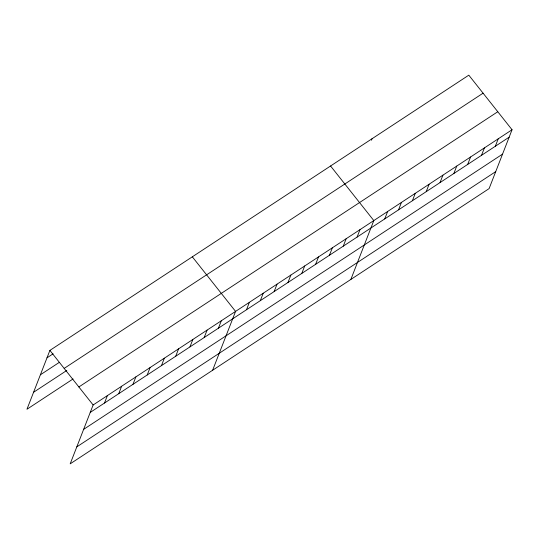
<?xml version="1.0" encoding="UTF-8"?>
<svg xmlns="http://www.w3.org/2000/svg" width="539" height="539" viewBox="0 0 539 539"><rect width="100%" height="100%" fill="white"/><g stroke="black" fill="none" stroke-linecap="round" stroke-linejoin="round"><path stroke-width="0.81" d="M512.05 129.744L93.139 404.978L70.191 463.836L489.102 188.603L512.05 129.744L468.809 75.164L49.898 350.397L26.95 409.256L73.068 378.957M104.492 403.044L107.382 395.619M118.735 393.686L121.625 386.261M132.978 384.327L135.868 376.902M147.221 374.969L150.112 367.544M161.464 365.61L164.355 358.186M175.701 356.252L178.598 348.827M189.944 346.894L192.841 339.469M204.187 337.535L207.084 330.111M218.43 328.177L221.327 320.752M212.622 370.253L235.57 311.394L192.329 256.82M246.498 309.736L249.395 302.312M260.324 300.654L263.221 293.229M274.149 291.572L277.039 284.147M287.974 282.49L290.865 275.065M301.793 273.408L304.69 265.983M315.618 264.326L318.515 256.901M371.459 140.228L372.038 138.745M329.444 255.243L332.341 247.819M343.269 246.161L346.159 238.737M357.094 237.079L359.985 229.654M350.862 279.424L373.81 220.566L330.569 165.992M384.738 218.915L387.635 211.483M398.564 209.826L401.461 202.401M412.389 200.744L415.279 193.319M426.214 191.662L429.105 184.237M440.033 182.58L442.93 175.155M453.858 173.497L456.755 166.073M467.684 164.415L470.581 156.99M481.509 155.333L484.399 147.908M495.328 146.251L498.225 138.826M47.001 357.829L53.105 353.813M40.385 374.8L59.378 362.323M64.168 368.413L483.079 93.173M33.566 392.284L66.802 370.448M78.869 386.968L497.78 111.728M90.249 412.402L509.153 137.169M83.626 429.374L502.537 154.141M76.814 446.865L495.718 171.624M49.898 350.397L93.139 404.978"/></g></svg>
